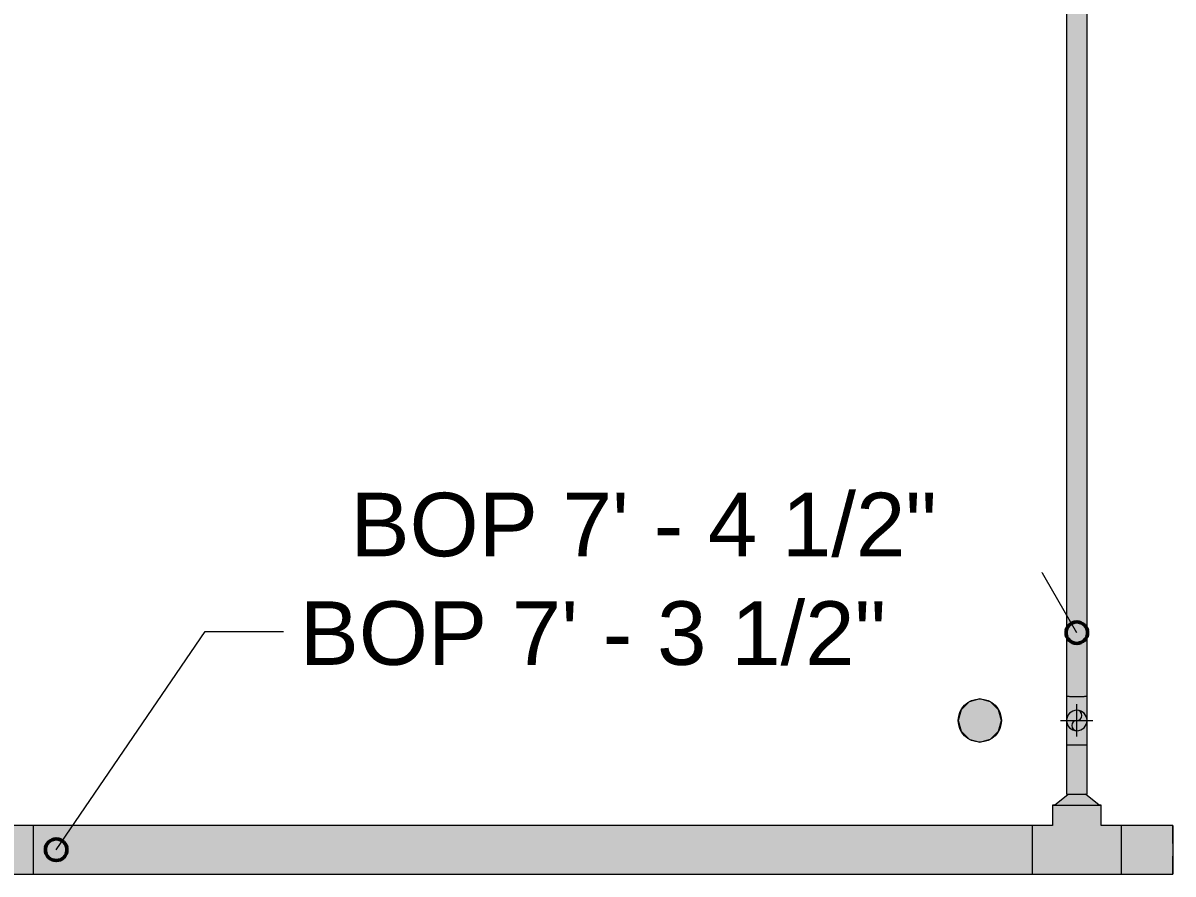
# Model space of a CAD drawing. Header units: inches. Extents: x -3385 to 41, y 7 to 1342.
# Drawn here: x -392.8 to -286.1, y 621.5 to 700.5 of the extents above; entities that cross this region are included whole.
import ezdxf

# ---------------------------------------------------------------- set-up
doc = ezdxf.new("R2010")
doc.units = ezdxf.units.IN
doc.header["$MEASUREMENT"] = 0
for name, color, linetype, lineweight in [('A-ANNO-NOTE', 131, 'Continuous', 9), ('G-ANNO-DIMS', 111, 'Continuous', 9), ('P-PIPE', 3, 'Continuous', 9), ('P-PIPE-CNTR', 3, 'Continuous', 9)]:
    doc.layers.add(name, color=color, linetype=linetype, lineweight=lineweight)
doc.styles.add('Arial', font='arial.ttf', dxfattribs={"height": 5.901198})

msp = doc.modelspace()

# ---------------------------------------------------------------- hatches: boundary and pattern name
at = {"layer": 'A-ANNO-NOTE'}
h = msp.add_hatch(color=256, dxfattribs=at)
edge = h.paths.add_edge_path(flags=0)
edge.add_arc((-304, 635.743), 2, 0, 360)
msp.add_hatch(color=256, dxfattribs=at).paths.add_polyline_path([(-304, 633.743), (-303, 634.011), (-302.268, 634.743), (-302, 635.743), (-302.268, 636.743), (-303, 637.475), (-304, 637.743), (-305, 637.475), (-305.732, 636.743), (-306, 635.743), (-305.732, 634.743), (-305, 634.011), (-304.923, 633.99)], flags=0)
at = {"layer": 'P-PIPE'}
h = msp.add_hatch(color=256, dxfattribs=at)
h.paths.add_polyline_path([(-295.672, 637.985), (-295.672, 637.986), (-295.672, 645.196)], flags=0)
h.paths.add_polyline_path([(-294.999, 637.984), (-294.999, 729.496), (-295.949, 729.499), (-295.949, 637.988), (-295.473, 637.985), (-295.245, 637.984)], flags=0)
for points in [[(-294.999, 637.984), (-294.049, 637.988), (-294.049, 729.5), (-294.524, 729.497), (-294.999, 729.496), (-294.999, 645.196)], [(-295, 634.793), (-294.754, 634.825), (-294.525, 634.92), (-294.328, 635.071), (-294.177, 635.268), (-294.082, 635.497), (-294.05, 635.743), (-294.082, 635.989), (-294.177, 636.218), (-294.328, 636.415), (-294.525, 636.566), (-294.754, 636.66), (-295, 636.693), (-295.246, 636.66), (-295.475, 636.566), (-295.672, 636.415), (-295.823, 636.218), (-295.918, 635.989), (-295.95, 635.743), (-295.918, 635.497), (-295.823, 635.268), (-295.672, 635.071), (-295.475, 634.92), (-295.246, 634.825)], [(-294.525, 634.92), (-294.524, 634.921), (-294.326, 635.073), (-294.175, 635.271), (-294.081, 635.5), (-294.05, 635.756), (-294.082, 635.994), (-294.18, 636.226), (-294.328, 636.417), (-294.532, 636.571), (-294.759, 636.663), (-295.014, 636.693), (-295.25, 636.66), (-295.479, 636.564), (-295.674, 636.413), (-295.824, 636.216), (-295.918, 635.988), (-295.916, 635.993), (-295.823, 636.218), (-295.663, 636.421), (-295.475, 636.566), (-295.231, 636.662), (-295, 636.693), (-294.738, 636.654), (-294.525, 636.566), (-294.319, 636.402), (-294.177, 636.218), (-294.082, 635.989), (-294.051, 635.739), (-294.085, 635.491), (-294.177, 635.268), (-294.328, 635.071), (-294.524, 634.921)], [(-294.999, 628.907), (-294.999, 633.496), (-295.949, 633.499), (-295.949, 628.911), (-295.474, 628.908), (-295.245, 628.907)], [(-294.999, 628.907), (-294.049, 628.911), (-294.049, 633.5), (-294.524, 633.497), (-294.999, 633.496), (-294.999, 631.451)], [(-294.546, 627.868), (-292.937, 627.877), (-294.187, 628.909), (-295.822, 628.903), (-297.062, 627.877), (-295.877, 627.869), (-294.702, 627.868)], [(-295.005, 623.733), (-292.749, 625.993), (-292.749, 627.877), (-293.413, 627.87), (-296.951, 627.872), (-297.249, 627.877), (-297.249, 625.993), (-296.922, 625.657), (-295.308, 624.037)], [(-392.296, 621.493), (-391.865, 621.493), (-391.87, 622.145), (-391.865, 625.993), (-393.749, 625.993), (-395.423, 624.316), (-396.005, 623.733), (-398.249, 625.993), (-400.133, 625.993), (-400.138, 625.093), (-400.133, 621.493)], [(-357.347, 623.743), (-299.139, 623.743), (-299.135, 625.993), (-391.865, 625.992), (-391.87, 625.093), (-391.871, 623.743), (-374.822, 623.743)], [(-299.133, 621.493), (-290.865, 621.493), (-290.87, 622.145), (-290.866, 625.993), (-292.749, 625.993), (-294.423, 624.316), (-295.005, 623.733), (-297.249, 625.993), (-299.133, 625.993), (-299.138, 625.093), (-299.133, 621.494)], [(-287.448, 623.743), (-286.083, 623.743), (-286.077, 625.993), (-290.865, 625.992), (-290.87, 625.093), (-290.871, 623.743)], [(-286.078, 621.569), (-286.075, 621.569), (-286.073, 625.334), (-286.083, 624.325), (-286.082, 622.618)], [(-290.865, 621.493), (-286.077, 621.493), (-286.081, 622.152), (-286.083, 623.743), (-290.872, 623.743), (-290.866, 621.531)]]:
    msp.add_hatch(color=256, dxfattribs=at).paths.add_polyline_path(points, flags=0)
h = msp.add_hatch(color=256, dxfattribs=at)
h.paths.add_polyline_path([(-294.999, 633.496), (-295.003, 634.793), (-295.253, 634.828), (-295.512, 634.949), (-295.673, 635.073), (-295.842, 635.314), (-295.878, 635.382), (-295.932, 635.561), (-295.95, 635.743), (-295.95, 633.5), (-295.474, 633.497), (-295.245, 633.496)], flags=0)
h.paths.add_polyline_path([(-295.95, 635.744), (-295.918, 635.99), (-295.787, 636.277), (-295.654, 636.434), (-295.441, 636.581), (-295.245, 636.662), (-294.999, 636.695), (-294.999, 637.984), (-295.95, 637.988), (-295.95, 635.911)], flags=0)
h = msp.add_hatch(color=256, dxfattribs=at)
h.paths.add_polyline_path([(-294.048, 635.744), (-294.048, 637.988), (-294.524, 637.985), (-294.999, 637.984), (-294.999, 636.695), (-294.745, 636.66), (-294.523, 636.567), (-294.324, 636.413), (-294.158, 636.178), (-294.12, 636.105), (-294.066, 635.926), (-294.05, 635.761)], flags=0)
h.paths.add_polyline_path([(-294.999, 633.496), (-294.048, 633.5), (-294.05, 635.728), (-294.082, 635.494), (-294.212, 635.211), (-294.345, 635.054), (-294.546, 634.911), (-294.754, 634.825), (-294.999, 634.793), (-294.999, 634.684)], flags=0)
h = msp.add_hatch(color=256, dxfattribs=at)
h.paths.add_polyline_path([(-299.137, 622.152), (-299.138, 622.152), (-299.139, 622.152)], flags=0)
h.paths.add_polyline_path([(-299.138, 622.618), (-299.139, 622.618), (-304.923, 622.652)], flags=0)
h.paths.add_polyline_path([(-374.822, 621.493), (-299.133, 621.493), (-299.137, 622.152), (-299.139, 623.743), (-391.872, 623.743), (-391.865, 621.493)], flags=0)

# ---------------------------------------------------------------- linework, layer by layer
at = {"layer": 'A-ANNO-NOTE'}
for p, q in [((-305, 637.475), (-305.732, 636.743)), ((-304, 637.743), (-305, 637.475)), ((-303, 637.475), (-304, 637.743)), ((-302.268, 636.743), (-303, 637.475)), ((-305.732, 636.743), (-306, 635.743)), ((-302, 635.743), (-302.268, 636.743)), ((-306, 635.743), (-305.732, 634.743)), ((-302.268, 634.743), (-302, 635.743)), ((-305.732, 634.743), (-305, 634.011)), ((-303, 634.011), (-302.268, 634.743)), ((-305, 634.011), (-304.923, 633.99)), ((-304.923, 633.99), (-304, 633.743)), ((-304, 633.743), (-303, 634.011))]:
    msp.add_line(p, q, dxfattribs=at)
msp.add_circle((-304, 635.743), 2, dxfattribs=at)
at = {"layer": 'G-ANNO-DIMS'}
for p, q in [((-300.881, 654.081), (-306.866, 654.081)), ((-389.729, 623.743), (-375.917, 644.001)), ((-375.917, 644.001), (-368.637, 644.001))]:
    msp.add_line(p, q, dxfattribs=at)
at = {"layer": 'G-ANNO-DIMS', "lineweight": 50}
for centre in [(-294.999, 643.893), (-389.729, 623.743)]:
    msp.add_circle(centre, 1, dxfattribs=at)
at = {"layer": 'P-PIPE'}
for p, q in [((-295.949, 729.5), (-295.949, 637.988)), ((-294.049, 637.988), (-294.049, 729.5)), ((-295.95, 637.988), (-295.95, 633.5)), ((-294.048, 633.5), (-294.048, 637.988)), ((-295.949, 633.5), (-295.949, 628.911)), ((-294.049, 628.911), (-294.049, 633.5)), ((-297.062, 627.877), (-295.812, 628.911)), ((-292.937, 627.877), (-294.187, 628.911)), ((-297.249, 627.877), (-297.249, 625.993)), ((-292.749, 625.993), (-292.749, 627.877)), ((-391.865, 625.993), (-393.749, 625.993)), ((-299.133, 625.993), (-391.865, 625.993)), ((-297.249, 625.993), (-299.133, 625.993)), ((-290.865, 625.993), (-292.749, 625.993)), ((-286.077, 625.993), (-290.865, 625.993)), ((-400.133, 621.493), (-391.865, 621.493)), ((-391.865, 621.493), (-299.133, 621.493)), ((-299.133, 621.493), (-290.865, 621.493)), ((-290.865, 621.493), (-286.077, 621.493))]:
    msp.add_line(p, q, dxfattribs=at)
for centre, radius, start, end in [((-295, 635.743), 0.95, 0, 180), ((-295, 636.218), 0.475, 270, 90), ((-294.999, 635.744), 0.951, 15, 90), ((-295, 635.743), 0.95, 180, 0), ((-295, 635.268), 0.475, 90, 270)]:
    msp.add_arc(centre, radius, start, end, dxfattribs=at)
for centre, major_axis, ratio, start_param, end_param in [((-294.999, 637.988), (0.951, 0), 0.0041666, 3.1415927, 3.403392), ((-294.999, 637.988), (0.951, 0), 0.0041666, 3.4054884, 3.6651914), ((-294.999, 637.988), (0.951, 0), 0.0041666, 3.6663729, 3.9269908), ((-294.999, 637.988), (0.95, 0), 0.0041666, 3.6651914, 3.9260253), ((-294.999, 637.988), (0.951, 0), 0.0041666, 3.9277311, 4.1887902), ((-294.999, 637.988), (0.95, 0), 0.0041666, 3.9269908, 4.1882663), ((-294.999, 637.988), (0.951, 0), 0.0041666, 4.1892397, 4.4505896), ((-294.999, 637.988), (0.95, 0), 0.0041666, 4.1887902, 4.4503567), ((-294.999, 637.988), (0.951, 0), 0.0041666, 4.4508064, 4.712389), ((-294.999, 637.988), (0.95, 0), 0.0041666, 4.4505896, 4.712389), ((-294.999, 637.988), (0.951, 0), 0.0041666, 4.712389, 4.9739716), ((-294.999, 637.988), (0.95, 0), 0.0041666, 4.712389, 4.9741884), ((-294.999, 637.988), (0.951, 0), 0.0041666, 4.9741884, 5.2355383), ((-294.999, 637.988), (0.95, 0), 0.0041666, 4.9744212, 5.2359878), ((-294.999, 637.988), (0.951, 0), 0.0041666, 5.2359878, 5.4970469), ((-294.999, 637.988), (0.95, 0), 0.0041666, 5.2365116, 5.4977871), ((-294.999, 637.988), (0.951, 0), 0.0041666, 5.4977871, 5.758405), ((-294.999, 637.988), (0.95, 0), 0.0041666, 5.4987526, 5.7595865), ((-294.999, 637.988), (0.951, 0), 0.0041666, 5.7595865, 6.0192896), ((-294.999, 637.988), (0.951, 0), 0.0041666, 6.0213859, 6.2831853), ((-294.999, 633.5), (0.951, 0), 0.0041666, 3.1415927, 4.712389), ((-294.999, 633.5), (0.95, 0), 0.0041666, 3.6651914, 3.9260253), ((-294.999, 633.5), (0.95, 0), 0.0041666, 3.9269908, 4.1882663), ((-294.999, 633.5), (0.95, 0), 0.0041666, 4.1887902, 4.4503567), ((-294.999, 633.5), (0.95, 0), 0.0041666, 4.4505896, 4.712389), ((-294.999, 633.5), (0.951, 0), 0.0041666, 4.712389, 6.2831853), ((-294.999, 633.5), (0.95, 0), 0.0041666, 4.712389, 4.9741884), ((-294.999, 633.5), (0.95, 0), 0.0041666, 4.9744212, 5.2359878), ((-294.999, 633.5), (0.95, 0), 0.0041666, 5.2365116, 5.4977871), ((-294.999, 633.5), (0.95, 0), 0.0041666, 5.4987526, 5.7595865), ((-294.999, 628.911), (0.95, 0), 0.0041666, 3.1415927, 4.712389), ((-294.999, 628.911), (0.95, 0), 0.0041666, 4.712389, 6.2831853), ((-294.999, 627.877), (-2.25, 0), 0.0041666, 6.2804103, 9.422003), ((-294.999, 627.877), (2.25, 0), 0.0041666, 2.7456808, 3.1388177), ((-294.999, 627.877), (2.25, 0), 0.0041666, 0, 0.3959922), ((-391.865, 623.743), (0, 2.25), 0.002775, 0.6591741, 0.7853982), ((-391.865, 623.743), (0, 2.25), 0.002775, 0.5277654, 0.6565937), ((-391.865, 623.743), (0, 2.25), 0.002775, 0.265966, 0.3947943), ((-391.865, 623.743), (0, 2.25), 0.002775, 0.3947705, 0.5235988), ((-391.865, 623.743), (0, 2.25), 0.002775, 0.1329711, 0.2617994), ((-391.865, 623.743), (0, 2.25), 0.002775, 0.0041666, 0.1329949), ((-299.133, 623.743), (0, 2.25), 0.002775, 0.5277654, 0.6565937), ((-299.133, 623.743), (0, 2.25), 0.002775, 0.659174, 0.7853982), ((-299.133, 623.743), (0, 2.25), 0.002775, 0.3947705, 0.5235988), ((-299.133, 623.743), (0, 2.25), 0.002775, 0.1329711, 0.2617994), ((-299.133, 623.743), (0, 2.25), 0.002775, 0.265966, 0.3947943), ((-299.133, 623.743), (0, 2.25), 0.002775, 0.0041666, 0.1329949), ((-290.865, 623.743), (0, 2.25), 0.002775, 0.6591741, 0.7853982), ((-290.865, 623.743), (0, 2.25), 0.002775, 0.5277654, 0.6565937), ((-290.865, 623.743), (0, 2.25), 0.002775, 0.265966, 0.3947943), ((-290.865, 623.743), (0, 2.25), 0.002775, 0.3947705, 0.5235988), ((-290.865, 623.743), (0, 2.25), 0.002775, 0.1329711, 0.2617994), ((-290.865, 623.743), (0, 2.25), 0.002775, 0.0041666, 0.1329949), ((-286.077, 623.743), (0, 2.25), 0.002775, 0, 1.5707963), ((-286.077, 623.743), (0, 2.25), 0.002775, 4.9741884, 6.2831853), ((-391.865, 623.743), (0, 2.25), 0.002775, 0.7891302, 1.0471976), ((-391.865, 623.743), (0, 2.25), 0.002775, 0.7895648, 1.0468119), ((-391.865, 623.743), (0, 2.25), 0.002775, 1.0511191, 1.3089969), ((-391.865, 623.743), (0, 2.25), 0.002775, 1.0513642, 1.3087999), ((-299.133, 623.743), (0, 2.25), 0.002775, 1.0513642, 1.3087999), ((-299.133, 623.743), (0, 2.25), 0.002775, 1.0511191, 1.3089969), ((-299.133, 623.743), (0, 2.25), 0.002775, 0.7891302, 1.0471976), ((-299.133, 623.743), (0, 2.25), 0.002775, 0.7895648, 1.0468119), ((-290.865, 623.743), (0, 2.25), 0.002775, 0.7891302, 1.0471976), ((-290.865, 623.743), (0, 2.25), 0.002775, 0.7895648, 1.0468119), ((-290.865, 623.743), (0, 2.25), 0.002775, 1.0511191, 1.3089969), ((-290.865, 623.743), (0, 2.25), 0.002775, 1.0513642, 1.3087999), ((-391.865, 623.743), (0, 2.25), 0.002775, 1.3130702, 1.5707963), ((-391.865, 623.743), (0, 2.25), 0.002775, 1.3131636, 1.5707506), ((-391.865, 623.743), (0, 2.25), 0.002775, 1.5750109, 1.8325957), ((-391.865, 623.743), (0, 2.25), 0.002775, 1.574963, 1.8326914), ((-299.133, 623.743), (0, 2.25), 0.002775, 1.3131636, 1.5707506), ((-299.133, 623.743), (0, 2.25), 0.002775, 1.3130702, 1.5707963), ((-299.133, 623.743), (0, 2.25), 0.002775, 1.574963, 1.8326914), ((-299.133, 623.743), (0, 2.25), 0.002775, 1.5750109, 1.8325957), ((-290.865, 623.743), (0, 2.25), 0.002775, 1.3130702, 1.5707963), ((-290.865, 623.743), (0, 2.25), 0.002775, 1.3131636, 1.5707506), ((-290.865, 623.743), (0, 2.25), 0.002775, 1.5750109, 1.8325957), ((-290.865, 623.743), (0, 2.25), 0.002775, 1.574963, 1.8326914), ((-286.077, 623.743), (0, 2.25), 0.002775, 1.5707963, 3.1415927), ((-391.865, 623.743), (0, 2.25), 0.002775, 1.836962, 2.0943951), ((-391.865, 623.743), (0, 2.25), 0.002775, 1.8367623, 2.0946428), ((-391.865, 623.743), (0, 2.25), 0.002775, 2.0985617, 2.3566326), ((-391.865, 623.743), (0, 2.25), 0.002775, 2.0989509, 2.3561945), ((-299.133, 623.743), (0, 2.25), 0.002775, 1.8367623, 2.0946428), ((-299.133, 623.743), (0, 2.25), 0.002775, 1.836962, 2.0943951), ((-299.133, 623.743), (0, 2.25), 0.002775, 2.0985617, 2.3566326), ((-299.133, 623.743), (0, 2.25), 0.002775, 2.0989509, 2.3561945), ((-290.865, 623.743), (0, 2.25), 0.002775, 1.836962, 2.0943951), ((-290.865, 623.743), (0, 2.25), 0.002775, 1.8367623, 2.0946428), ((-290.865, 623.743), (0, 2.25), 0.002775, 2.0985617, 2.3566326), ((-290.865, 623.743), (0, 2.25), 0.002775, 2.0989509, 2.3561945), ((-286.077, 623.743), (0, 2.25), 0.002775, 3.1415927, 4.4505896), ((-391.865, 623.743), (0, 2.25), 0.002775, 2.3603611, 2.4891894), ((-391.865, 623.743), (0, 2.25), 0.002775, 2.4891656, 2.6179939), ((-391.865, 623.743), (0, 2.25), 0.002775, 2.6221605, 2.7509888), ((-391.865, 623.743), (0, 2.25), 0.002775, 2.750965, 2.8797933), ((-391.865, 623.743), (0, 2.25), 0.002775, 2.8839599, 3.1415927), ((-391.865, 623.743), (0, 2.25), 0.002775, 3.0127644, 3.1415927), ((-299.133, 623.743), (0, 2.25), 0.002775, 2.3603611, 2.4891894), ((-299.133, 623.743), (0, 2.25), 0.002775, 2.4891656, 2.6179939), ((-299.133, 623.743), (0, 2.25), 0.002775, 2.6221605, 2.7509888), ((-299.133, 623.743), (0, 2.25), 0.002775, 2.750965, 2.8797933), ((-299.133, 623.743), (0, 2.25), 0.002775, 2.8839599, 3.1415927), ((-299.133, 623.743), (0, 2.25), 0.002775, 3.0127644, 3.1415927), ((-290.865, 623.743), (0, 2.25), 0.002775, 2.3603611, 2.4891894), ((-290.865, 623.743), (0, 2.25), 0.002775, 2.4891656, 2.6179939), ((-290.865, 623.743), (0, 2.25), 0.002775, 2.6221605, 2.7509888), ((-290.865, 623.743), (0, 2.25), 0.002775, 2.750965, 2.8797933), ((-290.865, 623.743), (0, 2.25), 0.002775, 2.8839599, 3.1415927), ((-290.865, 623.743), (0, 2.25), 0.002775, 3.0127644, 3.1415927)]:
    msp.add_ellipse(centre, major_axis=major_axis, ratio=ratio, start_param=start_param, end_param=end_param, dxfattribs=at)
at = {"layer": 'P-PIPE-CNTR'}
for p, q in [((-295, 634.243), (-295, 637.243)), ((-296.5, 635.743), (-293.5, 635.743))]:
    msp.add_line(p, q, dxfattribs=at)

# ---------------------------------------------------------------- next in the draw order: texts
at = {"layer": 'G-ANNO-DIMS', "insert": (-367.137, 646.806), "char_height": 5.9012, "width": 64.872, "attachment_point": 1, "line_spacing_factor": 0.938532, "style": 'Arial', "bg_fill": 3, "box_fill_scale": 1.25, "bg_fill_color": 0, "bg_fill_transparency": 0}
msp.add_mtext('BOP 7\' - 3 1/2"', dxfattribs=at)

# ---------------------------------------------------------------- next in the draw order: linework, layer by layer
at = {"layer": 'G-ANNO-DIMS'}
msp.add_line((-294.999, 643.893), (-300.881, 654.081), dxfattribs=at)

# ---------------------------------------------------------------- next in the draw order: texts
at = {"layer": 'G-ANNO-DIMS', "insert": (-362.426, 656.885), "char_height": 5.9012, "width": 64.872, "attachment_point": 1, "line_spacing_factor": 0.938532, "style": 'Arial', "bg_fill": 3, "box_fill_scale": 1.25, "bg_fill_color": 0, "bg_fill_transparency": 0}
msp.add_mtext('BOP 7\' - 4 1/2"', dxfattribs=at)

doc.saveas('drawing.dxf')
